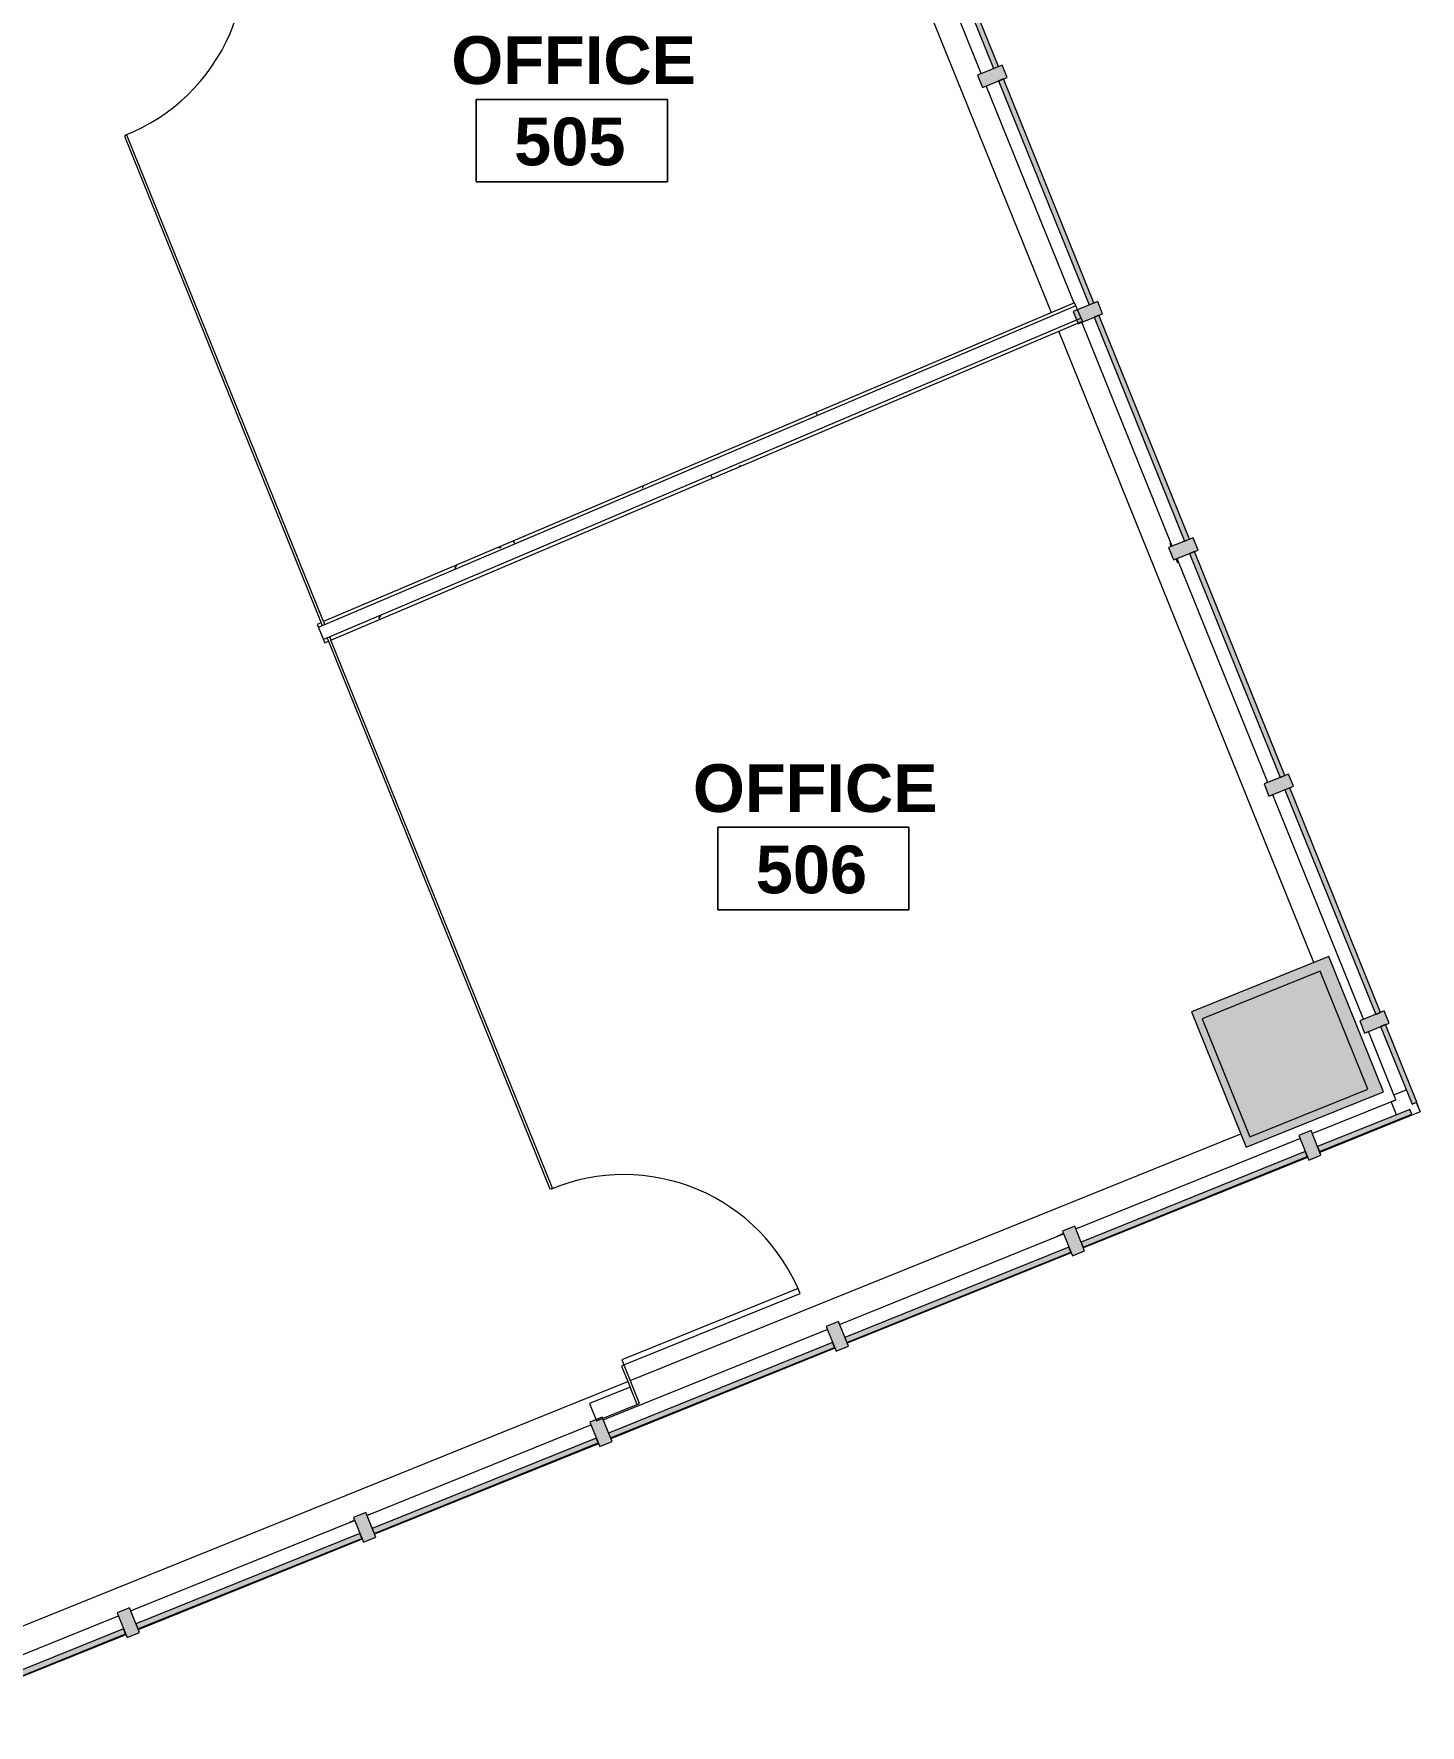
# Model space of a CAD drawing. Header units: inches. Extents: x 2359 to 5358, y 31 to 2545.
# Drawn here: x 5097.3 to 5358.4, y 154.5 to 473.1 of the extents above; entities that cross this region are included whole.
import ezdxf

# ---------------------------------------------------------------- set-up
doc = ezdxf.new("R2010")
doc.units = ezdxf.units.IN
doc.header["$LTSCALE"] = 48
doc.header["$MEASUREMENT"] = 0
for name, color, linetype, lineweight in [('A-AREA-IDEN', 1, 'Continuous', 9), ('A-DOOR', 8, 'Continuous', 13), ('A-GLAZ-CURT', 8, 'Continuous', 13), ('A-GLAZ-CWMG', 8, 'Continuous', 13), ('A-Glaz-E', 8, 'Continuous', 20), ('A-WALL', 8, 'Continuous', 13), ('A-WALL-PATT', 8, 'Continuous', 13), ('A-Wall-Prht', 8, 'Continuous', 20), ('AAHRPP_dwg', 8, 'Continuous', 9), ('I-WALL', 8, 'Continuous', 13), ('S-COLS', 8, 'Continuous', 13)]:
    doc.layers.add(name, color=color, linetype=linetype, lineweight=lineweight)
doc.styles.add('Swis721 Lt BT_B', font='', dxfattribs={"height": 9})
doc.styles.get('Swis721 Lt BT_B').set_extended_font_data('Swis721 Lt BT', bold=True)
pattern_1 = [(0, (0, 0), (30.72, 7.68), [1.267, -21.773, 1.267, -21.773, -122.88]), (0, (0, 0), (30.72, 7.68), [-46.08, 1.267, -44.813, 1.267, -21.773, -53.76]), (0, (0, 0), (30.72, 7.68), [-115.2, 1.267, -14.093, 1.267, -37.133]), (120, (11.52, 3.84), (-22.011075, 22.7643), [1.267, -21.773, 1.267, -21.773, -122.88]), (120, (11.52, 3.84), (-22.011075, 22.7643), [-46.08, 1.267, -44.813, 1.267, -21.773, -53.76]), (120, (11.52, 3.84), (-22.011075, 22.7643), [-115.2, 1.267, -14.093, 1.267, -37.133]), (240, (15.36, 19.2), (-8.708925, -30.4443), [1.267, -21.773, 1.267, -21.773, -122.88]), (240, (15.36, 19.2), (-8.708925, -30.4443), [-46.08, 1.267, -44.813, 1.267, -21.773, -53.76]), (240, (15.36, 19.2), (-8.708925, -30.4443), [-115.2, 1.267, -14.093, 1.267, -37.133])]

# ---------------------------------------------------------------- blocks, each defined once
blk = doc.blocks.new('AAHRPP_dwg-4842287-FIRST FLOOR CONSTRUCTION')
at = {"layer": 'A-Glaz-E'}
for p, q in [((5275.72, 465.58), (5258.67, 507.76)), ((5293.19, 422.35), (5276.66, 463.26)), ((5311.69, 376.57), (5294.64, 418.76)), ((5329.68, 332.07), (5312.63, 374.25)), ((5347.71, 287.46), (5330.61, 329.75)), ((5354.34, 268.39), (5354.28, 268.54)), ((5293.54, 247.96), (5335.73, 265)), ((5337.17, 261.45), (5294.98, 244.4)), ((5249.04, 229.98), (5291.23, 247.02)), ((5292.66, 243.47), (5250.48, 226.42)), ((5204.53, 212), (5246.72, 229.04)), ((5248.16, 225.48), (5205.97, 208.44)), ((5160.03, 194.02), (5202.22, 211.06)), ((5203.65, 207.5), (5161.47, 190.46)), ((5115.52, 176.03), (5157.71, 193.08)), ((5159.15, 189.52), (5116.96, 172.48)), ((5071.02, 158.05), (5113.21, 175.1)), ((5114.64, 171.54), (5072.46, 154.5))]:
    blk.add_line(p, q, dxfattribs=at)
at = {"layer": 'A-Glaz-E', "flags": 128}
for points in [[(5338.05, 265.94), (5353.83, 272.31), (5348.64, 285.14)], [(5353.9, 269.47), (5352.9, 271.94), (5353.83, 272.31), (5353.45, 273.24), (5355.76, 274.17)], [(5357.66, 271.8), (5358.38, 270.02), (5339.49, 262.38)], [(5357.67, 271.8), (5358.38, 270.02), (5354.34, 268.39)]]:
    blk.add_lwpolyline(points, dxfattribs=at)
at = {"layer": 'A-WALL'}
for p, q in [((5311.51, 376.5), (5311.27, 377.1)), ((5312.77, 373.39), (5312.45, 374.18)), ((5290.16, 246.7), (5291.19, 247.11)), ((5293.51, 248.05), (5293.86, 248.19)), ((5156.74, 192.76), (5157.69, 193.14)), ((5160, 194.08), (5160.45, 194.26))]:
    blk.add_line(p, q, dxfattribs=at)
at = {"layer": 'A-Wall-Prht'}
for p, q in [((5288.92, 420.54), (5236.66, 549.86)), ((5338.38, 298.16), (5290.33, 417.06)), ((5209.61, 219.44), (5324.59, 265.89)), ((5082.27, 167.99), (5209.14, 219.25))]:
    blk.add_line(p, q, dxfattribs=at)
blk = doc.blocks.new('System Panel - Glazed-4875631-FIRST FLOOR CONSTRUCTION')
at = {"layer": 'A-GLAZ-CURT'}
blk.add_hatch(color=256, dxfattribs=at).paths.add_polyline_path([(9.37, 1.75), (-9.38, 1.75), (-9.38, 0.75), (9.37, 0.75), (9.37, 0.89)], flags=0)
for p, q in [((9.37, 1.75), (-9.38, 1.75)), ((-9.38, 1.75), (-9.38, 0.75)), ((-9.38, 0.75), (9.37, 0.75)), ((9.37, 0.75), (9.37, 1.75))]:
    blk.add_line(p, q, dxfattribs=at)
blk = doc.blocks.new('System Panel - Glazed-4861171-FIRST FLOOR CONSTRUCTION')
at = {"layer": 'A-GLAZ-CURT'}
blk.add_hatch(color=256, dxfattribs=at).paths.add_polyline_path([(22.75, 0.75), (22.75, 1.75), (-22.75, 1.75), (-22.75, 0.75), (-14.09, 0.75)], flags=0)
for p, q in [((22.75, 1.75), (-22.75, 1.75)), ((-22.75, 1.75), (-22.75, 0.75)), ((-22.75, 0.75), (22.75, 0.75)), ((22.75, 0.75), (22.75, 1.75))]:
    blk.add_line(p, q, dxfattribs=at)
blk = doc.blocks.new('System Panel - Glazed-4875708-FIRST FLOOR CONSTRUCTION')
at = {"layer": 'A-GLAZ-CURT'}
blk.add_hatch(color=256, dxfattribs=at).paths.add_polyline_path([(22.81, 0.75), (22.81, 1.75), (-22.81, 1.75), (-22.81, 0.75), (18.89, 0.75)], flags=0)
for p, q in [((22.81, 1.75), (-22.81, 1.75)), ((-22.81, 1.75), (-22.81, 0.75)), ((-22.81, 0.75), (22.81, 0.75)), ((22.81, 0.75), (22.81, 1.75))]:
    blk.add_line(p, q, dxfattribs=at)
blk = doc.blocks.new('System Panel - Glazed-4875702-FIRST FLOOR CONSTRUCTION')
at = {"layer": 'A-GLAZ-CURT'}
blk.add_hatch(color=256, dxfattribs=at).paths.add_polyline_path([(7.88, 0.75), (7.88, 1.75), (-7.88, 1.75), (-7.88, 0.75), (7.77, 0.75)], flags=0)
for p, q in [((7.88, 1.75), (-7.88, 1.75)), ((-7.88, 1.75), (-7.88, 0.75)), ((-7.88, 0.75), (7.88, 0.75)), ((7.88, 0.75), (7.88, 1.75))]:
    blk.add_line(p, q, dxfattribs=at)
blk = doc.blocks.new('Rectangular Mullion - 2_5_ x 5_ rectangular-4861165-FIRST FLOOR CONSTRUCTION')
at = {"layer": 'A-GLAZ-CWMG'}
blk.add_hatch(color=256, dxfattribs=at).paths.add_polyline_path([(-1.25, -2.5), (-1.25, 2.5), (1.25, 2.5), (1.25, -2.5)], flags=0)
for p, q in [((-1.25, 2.5), (1.25, 2.5)), ((-1.25, -2.5), (-1.25, 2.5)), ((1.25, 2.5), (1.25, -2.5)), ((1.25, -2.5), (-1.25, -2.5))]:
    blk.add_line(p, q, dxfattribs=at)
blk = doc.blocks.new('Concrete-Rectangular-Column - 24 x 24-4877178-FIRST FLOOR CONSTRUCTION')
at = {"layer": 'S-COLS'}
blk.add_hatch(color=256, dxfattribs=at).paths.add_polyline_path([(12, -12), (12, 12), (-12, 12), (-12, -12)], flags=0)
for p, q in [((12, 12), (-12, 12)), ((-12, 12), (-12, -12)), ((12, -12), (12, 12)), ((-12, -12), (12, -12))]:
    blk.add_line(p, q, dxfattribs=at)
blk = doc.blocks.new('Single Glass Door - 36_ x 96_-5248716-FIRST FLOOR CONSTRUCTION')
at = {"layer": 'A-DOOR'}
for p, q in [((16.90625, 36.0625), (16.90625, 0.25)), ((17.90625, 36.0625), (16.90625, 36.0625)), ((17.90625, 0.25), (17.90625, 36.0625)), ((16.90625, 0.25), (17.90625, 0.25))]:
    blk.add_line(p, q, dxfattribs=at)
blk.add_arc((17.90625, 0.25), 35.8125, 90, 180.5, dxfattribs=at)
blk = doc.blocks.new('Single Glass Door - 36_ x 96_-5248717-FIRST FLOOR CONSTRUCTION')
at = {"layer": 'A-DOOR'}
for p, q in [((16.90625, -0.25), (17.90625, -0.25)), ((16.90625, -36.0625), (16.90625, -0.25)), ((17.90625, -0.25), (17.90625, -36.0625)), ((17.90625, -36.0625), (16.90625, -36.0625))]:
    blk.add_line(p, q, dxfattribs=at)
blk.add_arc((17.90625, -0.25), 35.8125, 179.5, 270, dxfattribs=at)
blk = doc.blocks.new('Room Tag - Room Name and Number-3379422-FIRST FLOOR CONSTRUCTION')
at = {"layer": 'A-AREA-IDEN'}
for p, q in [((-0.1881, -0.1636), (-0.1881, -0.0018)), ((-0.1881, -0.0018), (0.1869, -0.0018)), ((0.1869, -0.0018), (-0.1881, -0.0018)), ((-0.1881, -0.0018), (-0.1881, -0.1636)), ((0.1869, -0.0018), (0.1869, -0.1636)), ((0.1869, -0.1636), (0.1869, -0.0018)), ((0.1869, -0.1636), (-0.1881, -0.1636)), ((-0.1881, -0.1636), (0.1869, -0.1636))]:
    blk.add_line(p, q, dxfattribs=at)

msp = doc.modelspace()

# ---------------------------------------------------------------- hatches: boundary and pattern name
at = {"layer": 'A-WALL-PATT'}
h = msp.add_hatch(dxfattribs=at)
h.set_pattern_fill('FP_21', color=256, style=0, pattern_type=2)
h.set_pattern_definition(pattern_1)
h.paths.add_polyline_path([(5150.87, 361.26), (5151.62, 361.58), (5151.39, 362.16), (5150.62, 361.83), (5150.73, 361.58)], flags=0)
h.paths.add_polyline_path([(5152.08, 361.77), (5293.54, 421.82), (5293.3, 422.4), (5151.85, 362.35)], flags=0)
h = msp.add_hatch(dxfattribs=at)
h.set_pattern_fill('FP_21', color=256, style=0, pattern_type=2)
h.set_pattern_definition(pattern_1)
h.paths.add_polyline_path([(5152.09, 358.38), (5152.79, 358.68), (5152.56, 359.26), (5151.85, 358.95), (5152.08, 358.4)], flags=0)
h.paths.add_polyline_path([(5153.25, 358.88), (5294.77, 418.94), (5294.52, 419.52), (5153.02, 359.46)], flags=0)
for points in [[(5316.63, 285.6), (5317.88, 286.1), (5317.3, 287.54), (5339.55, 296.53), (5340.13, 295.09), (5342.49, 296.05), (5341.18, 299.29), (5315.32, 288.84), (5316.1, 286.91)], [(5348.24, 272.47), (5351.48, 273.79), (5342.49, 296.05), (5340.13, 295.09), (5348.54, 274.28), (5347.66, 273.92), (5347.71, 273.79)], [(5324.31, 266.58), (5325.56, 267.09), (5317.88, 286.1), (5316.63, 285.6), (5319.88, 277.57)], [(5325.62, 263.34), (5348.24, 272.47), (5347.66, 273.92), (5326.29, 265.29), (5325.56, 267.09), (5324.31, 266.58), (5324.84, 265.29)]]:
    msp.add_hatch(color=256, dxfattribs=at).paths.add_polyline_path(points, flags=0)

# ---------------------------------------------------------------- linework, layer by layer
at = {"layer": 'A-WALL'}
for p, q in [((5293.54, 421.82), (5150.87, 361.26)), ((5294.52, 419.52), (5151.84, 358.96)), ((5151.39, 362.16), (5151.62, 361.58)), ((5151.85, 362.35), (5152.08, 361.77)), ((5152.56, 359.26), (5152.79, 358.68)), ((5153.02, 359.46), (5153.25, 358.88)), ((5210.89, 214.92), (5209.58, 218.17))]:
    msp.add_line(p, q, dxfattribs=at)
at = {"layer": 'I-WALL'}
for p, q in [((5114.8, 454.01), (5114.34, 453.82)), ((5114.34, 453.82), (5151.39, 362.16)), ((5151.85, 362.35), (5114.8, 454.01)), ((5293.3, 422.4), (5151.85, 362.35)), ((5294.77, 418.94), (5293.3, 422.4)), ((5153.25, 358.88), (5294.77, 418.94)), ((5151.39, 362.16), (5150.62, 361.83)), ((5150.62, 361.83), (5152.09, 358.38)), ((5152.09, 358.38), (5152.79, 358.68)), ((5152.79, 358.68), (5194.5, 255.49)), ((5194.96, 255.67), (5153.25, 358.88)), ((5341.18, 299.29), (5315.32, 288.84)), ((5351.48, 273.79), (5341.18, 299.29)), ((5315.32, 288.84), (5325.62, 263.34)), ((5325.62, 263.34), (5351.48, 273.79)), ((5194.5, 255.49), (5194.96, 255.67)), ((5208.45, 222.3), (5207.99, 222.11)), ((5207.99, 222.11), (5209.58, 218.17)), ((5211.36, 215.11), (5208.45, 222.3)), ((5209.58, 218.17), (5201.94, 215.08)), ((5201.94, 215.08), (5203.25, 211.84)), ((5203.25, 211.84), (5211.36, 215.11))]:
    msp.add_line(p, q, dxfattribs=at)

# ---------------------------------------------------------------- block references
at = {"layer": 'A-AREA-IDEN', "xscale": 95.99999999999994, "yscale": 95.99999999999994, "zscale": 95.99999999999994}
for p in [(5198.66, 460.9), (5244.17, 323.79)]:
    msp.add_blockref('Room Tag - Room Name and Number-3379422-FIRST FLOOR CONSTRUCTION', p, dxfattribs=at)
at = {"layer": 'A-DOOR'}
for name, p, rotation in [('Single Glass Door - 36_ x 96_-5248717-FIRST FLOOR CONSTRUCTION', (5107.82, 470.6), 112.0066937255804), ('Single Glass Door - 36_ x 96_-5248716-FIRST FLOOR CONSTRUCTION', (5201.47, 238.89), 292.0066937255804)]:
    msp.add_blockref(name, p, dxfattribs=dict(at, rotation=rotation))
at = {"layer": 'A-GLAZ-CURT'}
for name, p, rotation in [('System Panel - Glazed-4861171-FIRST FLOOR CONSTRUCTION', (5268.82, 487.33), 291.9999999999997), ('System Panel - Glazed-4861171-FIRST FLOOR CONSTRUCTION', (5286.81, 442.82), 291.9999999999997), ('System Panel - Glazed-4861171-FIRST FLOOR CONSTRUCTION', (5304.79, 398.32), 291.9999999999997), ('System Panel - Glazed-4861171-FIRST FLOOR CONSTRUCTION', (5322.77, 353.81), 291.9999999999997), ('System Panel - Glazed-4875708-FIRST FLOOR CONSTRUCTION', (5340.77, 309.25), 291.9999999999997), ('System Panel - Glazed-4875702-FIRST FLOOR CONSTRUCTION', (5353.2, 278.49), 291.9999999999997), ('System Panel - Glazed-4875631-FIRST FLOOR CONSTRUCTION', (5347.46, 267.67), 201.9999999999998), ('System Panel - Glazed-4861171-FIRST FLOOR CONSTRUCTION', (5315.36, 254.7), 201.9999999999998), ('System Panel - Glazed-4861171-FIRST FLOOR CONSTRUCTION', (5270.85, 236.72), 201.9999999999998), ('System Panel - Glazed-4861171-FIRST FLOOR CONSTRUCTION', (5226.35, 218.74), 201.9999999999998), ('System Panel - Glazed-4861171-FIRST FLOOR CONSTRUCTION', (5181.84, 200.76), 201.9999999999998), ('System Panel - Glazed-4861171-FIRST FLOOR CONSTRUCTION', (5137.34, 182.78), 201.9999999999998), ('System Panel - Glazed-4861171-FIRST FLOOR CONSTRUCTION', (5092.83, 164.8), 201.9999999999998)]:
    msp.add_blockref(name, p, dxfattribs=dict(at, rotation=rotation))
at = {"layer": 'A-GLAZ-CWMG', "extrusion": (0, 0, -1)}
for p, rotation in [((-5277.82, 465.08), 248.0000000000003), ((-5295.8, 420.57), 248.0000000000003), ((-5313.78, 376.07), 248.0000000000003), ((-5331.76, 331.56), 248.0000000000003), ((-5349.78, 286.95), 248.0000000000003), ((-5337.61, 263.69), 338.0000000000002), ((-5293.1, 245.71), 338.0000000000002), ((-5248.6, 227.73), 338.0000000000002), ((-5204.09, 209.75), 338.0000000000002), ((-5159.59, 191.77), 338.0000000000002), ((-5115.08, 173.79), 338.0000000000002)]:
    msp.add_blockref('Rectangular Mullion - 2_5_ x 5_ rectangular-4861165-FIRST FLOOR CONSTRUCTION', p, dxfattribs=dict(at, rotation=rotation))
at = {"layer": 'AAHRPP_dwg'}
msp.add_blockref('AAHRPP_dwg-4842287-FIRST FLOOR CONSTRUCTION', (0, 0), dxfattribs=at)
at = {"layer": 'S-COLS', "rotation": 22.00000000000059}
msp.add_blockref('Concrete-Rectangular-Column - 24 x 24-4877178-FIRST FLOOR CONSTRUCTION', (5332.92, 280.91), dxfattribs=at)

# ---------------------------------------------------------------- texts
at = {"layer": 'A-AREA-IDEN', "char_height": 9, "attachment_point": 1, "style": 'Swis721 Lt BT_B'}
for s, insert, width in [('OFFICE', (5175.92, 472.62), 54.843), ('505', (5187.74, 457.3), 25.452), ('OFFICE', (5221.42, 335.5), 54.843), ('506', (5233.25, 320.18), 25.452)]:
    msp.add_mtext(s, dxfattribs=dict(at, insert=insert, width=width))

doc.saveas('drawing.dxf')
